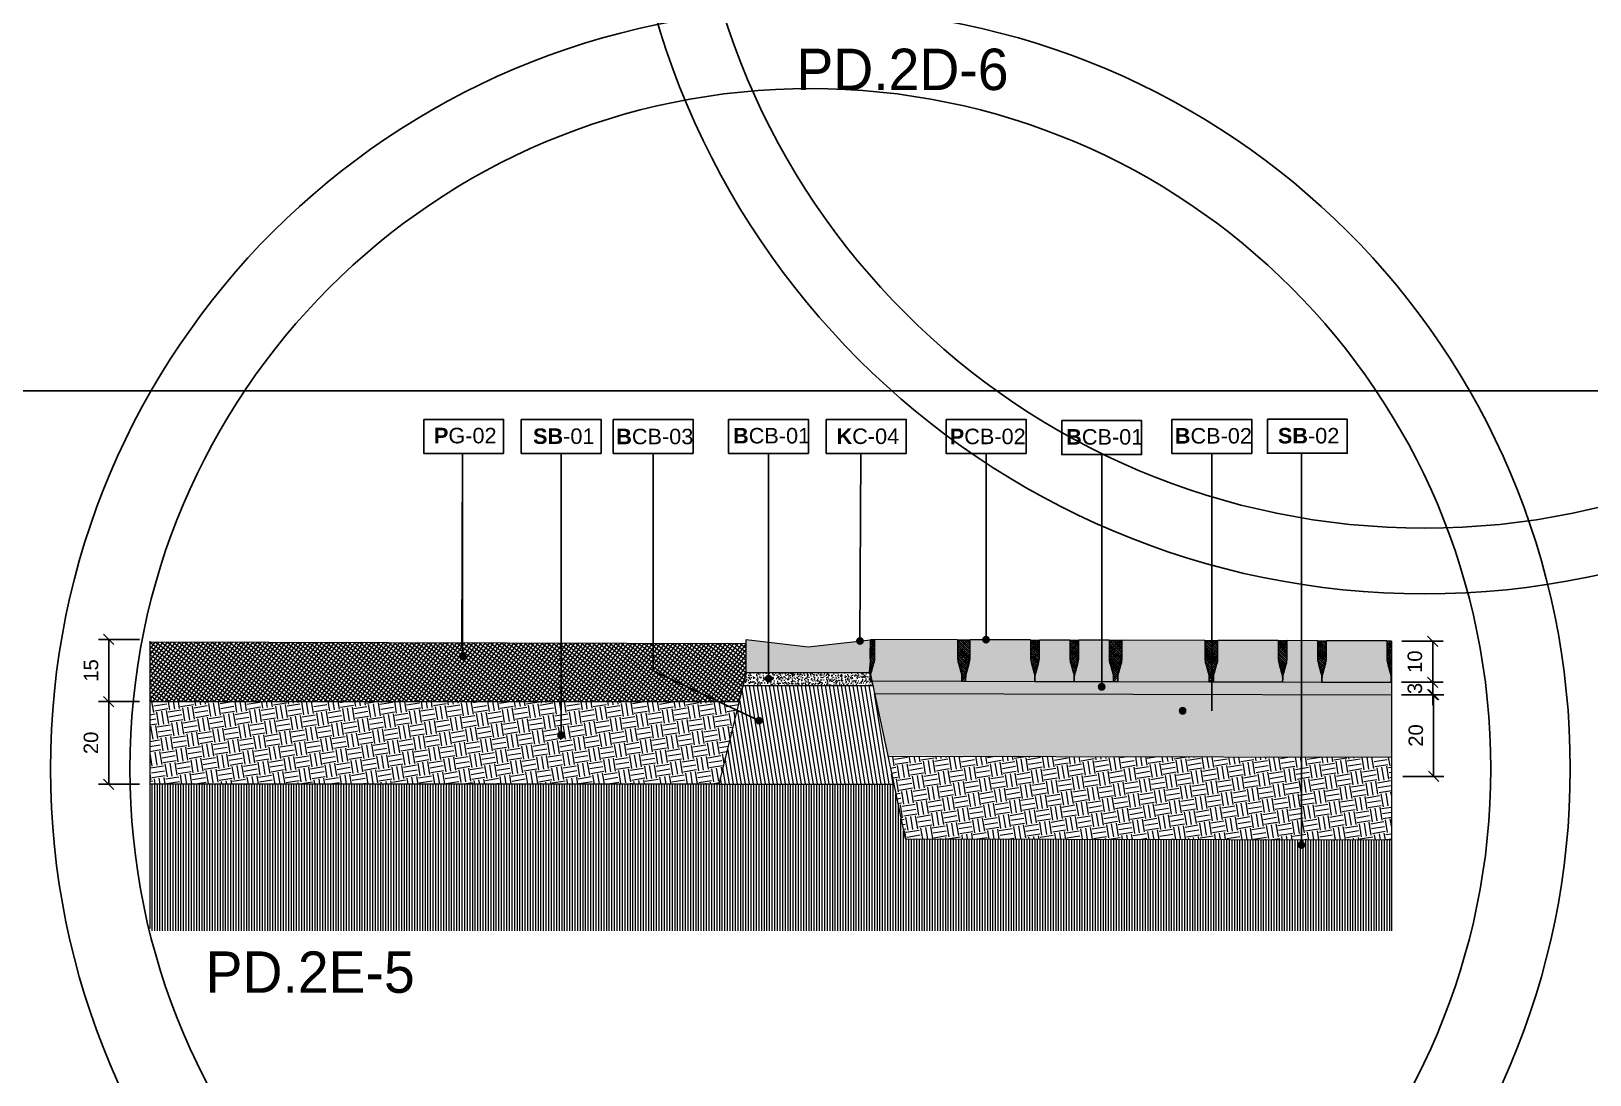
# Model space of a CAD drawing. Header units: metres. Extents: x -325 to 301, y -147 to 149.
# Drawn here: x 35.894 to 39.66, y 81.803 to 84.326 of the extents above; entities that cross this region are included whole.
import ezdxf

# ---------------------------------------------------------------- set-up
doc = ezdxf.new("R2010")
doc.units = ezdxf.units.M
doc.layers.get('Defpoints').update_dxf_attribs({"lineweight": 13})
for name, color, linetype, plot in [('-aux', 50, 'Continuous', False), ('-AUX_MON', 3, 'Continuous', False), ('-AUX_RIM', 2, 'Continuous', False)]:
    doc.layers.add(name, color=color, linetype=linetype, plot=plot)
for name, color, linetype, true_color in [('0-TX-1_25', 7, 'Continuous', 0x3f4f7f), ('3-TR-paviment fort', 7, 'Continuous', 0xd1d1d1), ('EIT_3 TR sorra', 7, 'Continuous', 0xd8ceb0)]:
    doc.layers.add(name, color=color, linetype=linetype, true_color=true_color)
for name, color, linetype, lineweight, true_color in [('03-TR-Paviment_02_Sealed Gravel', 7, 'Continuous', 5, 0xd4be8c), ('03-TR-Paviment_05_Open Joint Precast Pavements', 7, 'Continuous', 5, 0xb3b3b3), ('3-TR tot_u', 7, 'Continuous', 5, 0x787878)]:
    doc.layers.add(name, color=color, linetype=linetype, lineweight=lineweight, true_color=true_color)
for name, color, linetype, lineweight in [('1-CM', 7, 'Continuous', 0), ('2-L-secció', 1, 'Continuous', 0), ('3-TR Formigó', 252, 'Continuous', 0), ('3-TR Seleccionat', 44, 'Continuous', 0), ('3-TR Tot-u', 37, 'Continuous', 0)]:
    doc.layers.add(name, color=color, linetype=linetype, lineweight=lineweight)
doc.layers.add('A-KEYPLAN_HATCH', color=7, linetype='Continuous')
doc.layers.add('A_TEXT_2', color=7, linetype='Continuous')
doc.styles.get("Standard").update_dxf_attribs({"font": 'arial.ttf'})
doc.styles.add('x-llegenda materials$0$ENGRAVERS', font='TT0586M.TTF')
doc.dimstyles.new('ISO-25', dxfattribs={"dimtxt": 0.1, "dimasz": 0.1, "dimexe": 0.1, "dimexo": 0.1, "dimgap": 0.1, "dimtad": 1, "dimdec": 0, "dimlfac": 100, "dimzin": 9, "dimtxsty": 'Standard', "dimblk": 'OBLIQUE', "dimcen": 0.1, "dimadec": 0, "dimazin": 0, "dimtfac": 1, "dimtdec": 0, "dimtmove": 0, "dimatfit": 3, "dimldrblk": 'OBLIQUE', "dimfxl": 1, "dimarcsym": 0})
pattern_1 = [(279.175244, (3.800542, 1.9), (0.036406452, -0.026281081), [0.03175, -0.03175]), (279.175244, (3.812296, 1.9019), (0.036406452, -0.026281081), [0.03175, -0.03175]), (279.175244, (3.82405, 1.903797), (0.036406452, -0.026281081), [0.03175, -0.03175]), (9.175244, (3.8286, 1.900512), (0.026281081, 0.036406452), [0.03175, -0.03175]), (9.175244, (3.8305, 1.888758), (0.026281081, 0.036406452), [0.03175, -0.03175]), (9.175244, (3.832398, 1.877004), (0.026281081, 0.036406452), [0.03175, -0.03175])]
pattern_2 = [(44.2962793, (9.579085, 12.605552), (0.00189146118, 0.00661423862), [0.0085328125, -0.0017065625, 0, -0.0017065625])]

# ---------------------------------------------------------------- blocks, each defined once
blk = doc.blocks.new('hatch keyplan 2')
at = {"layer": 'A-KEYPLAN_HATCH'}
blk.add_lwpolyline([(0, 0.00548), (0.01287, 0.00548), (0.01287, 0), (0, 0)], close=True, dxfattribs=at)
blk = doc.blocks.new('hatch keyplan')
at = {"layer": 'A-KEYPLAN_HATCH'}
blk.add_blockref('hatch keyplan 2', (1.43058, 0.85215), dxfattribs=at)
blk = doc.blocks.new('PCB03')
at = {"layer": 'A-KEYPLAN_HATCH'}
blk.add_blockref('hatch keyplan', (-1.42958, -0.85215), dxfattribs=at)
at = {"layer": 'A_TEXT_2', "insert": (0.0002, 0.00399), "char_height": 0.0025, "attachment_point": 1}
blk.add_mtext_dynamic_manual_height_columns('\\pi0.00139;{\\fArial|b1|i0|c0|p34;P}CB-02', width=0.0145619, gutter_width=0.015, heights=[0], dxfattribs=at)
blk = doc.blocks.new('B-CB01')
at = {"layer": 'A-KEYPLAN_HATCH'}
blk.add_blockref('hatch keyplan', (-1.43058, -0.85215), dxfattribs=at)
at = {"layer": 'A_TEXT_2', "insert": (-0.0008, 0.00411), "char_height": 0.0025, "attachment_point": 1}
blk.add_mtext_dynamic_manual_height_columns('\\pi0.00152;{\\fArial|b1|i0|c0|p34;B}CB-01', width=0.0145619, gutter_width=0.015, heights=[0], dxfattribs=at)
blk = doc.blocks.new('B-CB02')
at = {"layer": 'A-KEYPLAN_HATCH'}
blk.add_blockref('hatch keyplan', (-1.43058, -0.85215), dxfattribs=at)
at = {"layer": 'A_TEXT_2', "insert": (-0.0008, 0.00409), "char_height": 0.0025, "attachment_point": 1}
blk.add_mtext_dynamic_manual_height_columns('\\pi0.00129;{\\fArial|b1|i0|c0|p34;B}CB-02', width=0.0145619, gutter_width=0.015, heights=[0], dxfattribs=at)
blk = doc.blocks.new('PG02')
at = {"layer": 'A-KEYPLAN_HATCH'}
blk.add_blockref('hatch keyplan', (-1.42958, -0.85215), dxfattribs=at)
at = {"layer": 'A_TEXT_2', "insert": (0.0002, 0.00412), "char_height": 0.0025, "attachment_point": 1}
blk.add_mtext_dynamic_manual_height_columns('\\pi0.00245,t0.01245;{\\fArial|b1|i0|c0|p34;P}G-02', width=0.0145619, gutter_width=0.015, heights=[0], dxfattribs=at)
blk = doc.blocks.new('SB-01')
at = {"layer": 'A-KEYPLAN_HATCH'}
blk.add_blockref('hatch keyplan', (-1.43058, -0.85215), dxfattribs=at)
at = {"layer": 'A_TEXT_2', "insert": (-0.0008, 0.00403), "char_height": 0.0025, "attachment_point": 1}
blk.add_mtext_dynamic_manual_height_columns('\\pi0.00271;{\\fArial|b1|i0|c0|p34;SB}-01', width=0.0145619, gutter_width=0.015, heights=[0], dxfattribs=at)
blk = doc.blocks.new('B-CB03')
at = {"layer": 'A-KEYPLAN_HATCH'}
blk.add_blockref('hatch keyplan', (-1.43058, -0.85215), dxfattribs=at)
at = {"layer": 'A_TEXT_2', "insert": (-0.0008, 0.00398), "char_height": 0.0025, "attachment_point": 1}
blk.add_mtext_dynamic_manual_height_columns('\\pi0.00128;{\\fArial|b1|i0|c0|p34;B}CB-03', width=0.0145619, gutter_width=0.015, heights=[0], dxfattribs=at)
blk = doc.blocks.new('_Oblique')
at = {"color": 0, "lineweight": -2}
blk.add_line((-0.5, -0.5), (0.5, 0.5), dxfattribs=at)
blk = doc.blocks.new('*D219')
at = {"layer": '0-TX-1_25', "color": 0, "lineweight": -2, "transparency": 16777216}
for p, q in [((39.2059, 82.8514), (39.3057, 82.8514)), ((39.2807, 82.8514), (39.2807, 82.7522)), ((39.2057, 82.7522), (39.3057, 82.7522))]:
    blk.add_line(p, q, dxfattribs=at)
at = {"layer": 'Defpoints', "color": 0, "transparency": 16777216}
for p in [(39.1809, 82.8514), (39.1807, 82.7522), (39.2807, 82.7522)]:
    blk.add_point(p, dxfattribs=at)
at = {"layer": '0-TX-1_25', "color": 0, "lineweight": -2, "transparency": 16777216, "xscale": 0.025, "yscale": 0.025, "zscale": 0.025}
for p, rotation in [((39.2807, 82.8514), 90), ((39.2807, 82.7522), 270)]:
    blk.add_blockref('_Oblique', p, dxfattribs=dict(at, rotation=rotation))
at = {"layer": '0-TX-1_25', "color": 0, "transparency": 16777216, "insert": (39.2378, 82.8018), "char_height": 0.035, "attachment_point": 5, "rotation": 90}
blk.add_mtext('10', dxfattribs=at)
blk = doc.blocks.new('*D220')
at = {"layer": '0-TX-1_25', "color": 0, "lineweight": -2, "transparency": 16777216}
for p, q in [((39.2057, 82.7522), (39.3057, 82.7522)), ((39.2807, 82.7522), (39.2807, 82.7772)), ((39.2807, 82.7522), (39.2807, 82.722)), ((39.2056, 82.722), (39.3057, 82.722)), ((39.2807, 82.722), (39.2807, 82.697))]:
    blk.add_line(p, q, dxfattribs=at)
at = {"layer": 'Defpoints', "color": 0, "transparency": 16777216}
for p in [(39.1807, 82.7522), (39.1806, 82.722), (39.2807, 82.722)]:
    blk.add_point(p, dxfattribs=at)
at = {"layer": '0-TX-1_25', "color": 0, "lineweight": -2, "transparency": 16777216, "xscale": 0.025, "yscale": 0.025, "zscale": 0.025}
for p, rotation in [((39.2807, 82.7522), 270), ((39.2807, 82.722), 90)]:
    blk.add_blockref('_Oblique', p, dxfattribs=dict(at, rotation=rotation))
at = {"layer": '0-TX-1_25', "color": 0, "transparency": 16777216, "insert": (39.2378, 82.7371), "char_height": 0.035, "attachment_point": 5, "rotation": 90}
blk.add_mtext('3', dxfattribs=at)
blk = doc.blocks.new('*D221')
at = {"layer": '0-TX-1_25', "color": 0, "lineweight": -2, "transparency": 16777216}
for p, q in [((39.2059, 82.722), (39.308, 82.722)), ((39.283, 82.722), (39.283, 82.5247)), ((39.2083, 82.5247), (39.308, 82.5247))]:
    blk.add_line(p, q, dxfattribs=at)
at = {"layer": 'Defpoints', "color": 0, "transparency": 16777216}
for p in [(39.1809, 82.722), (39.1833, 82.5247), (39.283, 82.5247)]:
    blk.add_point(p, dxfattribs=at)
at = {"layer": '0-TX-1_25', "color": 0, "lineweight": -2, "transparency": 16777216, "xscale": 0.025, "yscale": 0.025, "zscale": 0.025}
for p, rotation in [((39.283, 82.722), 90), ((39.283, 82.5247), 270)]:
    blk.add_blockref('_Oblique', p, dxfattribs=dict(at, rotation=rotation))
at = {"layer": '0-TX-1_25', "color": 0, "transparency": 16777216, "insert": (39.2401, 82.6234), "char_height": 0.035, "attachment_point": 5, "rotation": 90}
blk.add_mtext('20', dxfattribs=at)
blk = doc.blocks.new('*D222')
at = {"layer": '0-TX-1_25', "color": 0, "lineweight": -2, "transparency": 16777216}
for p, q in [((36.1559, 82.8556), (36.0565, 82.8556)), ((36.0815, 82.8556), (36.0815, 82.7056)), ((36.1559, 82.7056), (36.0565, 82.7056))]:
    blk.add_line(p, q, dxfattribs=at)
at = {"layer": 'Defpoints', "color": 0, "transparency": 16777216}
for p in [(36.1809, 82.8556), (36.0815, 82.7056), (36.1809, 82.7056)]:
    blk.add_point(p, dxfattribs=at)
at = {"layer": '0-TX-1_25', "color": 0, "lineweight": -2, "transparency": 16777216, "xscale": 0.025, "yscale": 0.025, "zscale": 0.025}
for p, rotation in [((36.0815, 82.8556), 90), ((36.0815, 82.7056), 270)]:
    blk.add_blockref('_Oblique', p, dxfattribs=dict(at, rotation=rotation))
at = {"layer": '0-TX-1_25', "color": 0, "transparency": 16777216, "insert": (36.0387, 82.7806), "char_height": 0.035, "attachment_point": 5, "rotation": 90}
blk.add_mtext('15', dxfattribs=at)
blk = doc.blocks.new('*D223')
at = {"layer": '0-TX-1_25', "color": 0, "lineweight": -2, "transparency": 16777216}
for p, q in [((36.1559, 82.7056), (36.0565, 82.7056)), ((36.0815, 82.7056), (36.0815, 82.5056)), ((36.1559, 82.5056), (36.0565, 82.5056))]:
    blk.add_line(p, q, dxfattribs=at)
at = {"layer": 'Defpoints', "color": 0, "transparency": 16777216}
for p in [(36.1809, 82.7056), (36.0815, 82.5056), (36.1809, 82.5056)]:
    blk.add_point(p, dxfattribs=at)
at = {"layer": '0-TX-1_25', "color": 0, "lineweight": -2, "transparency": 16777216, "xscale": 0.025, "yscale": 0.025, "zscale": 0.025}
for p, rotation in [((36.0815, 82.7056), 90), ((36.0815, 82.5056), 270)]:
    blk.add_blockref('_Oblique', p, dxfattribs=dict(at, rotation=rotation))
at = {"layer": '0-TX-1_25', "color": 0, "transparency": 16777216, "insert": (36.0386, 82.6056), "char_height": 0.035, "attachment_point": 5, "rotation": 90}
blk.add_mtext('20', dxfattribs=at)
blk = doc.blocks.new('POINT')
at = {"layer": '0-TX-1_25'}
h = blk.add_hatch(dxfattribs=at)
h.set_pattern_fill('ANGLE', color=256)
h.set_pattern_definition([(0, (-83.747, -12.726), (0, 6.985), [5.08, -1.905]), (90, (-83.747, -12.726), (-6.985, 4e-16), [5.08, -1.905])])
edge = h.paths.add_edge_path()
edge.add_arc((0, 0), 0.0075, 0, 360)
h = blk.add_hatch(color=256, dxfattribs=at)
h.dxf.hatch_style = 1
edge = h.paths.add_edge_path()
edge.add_arc((0, 0), 0.0075, 0, 360)
blk.add_circle((0, 0), 0.0075, dxfattribs=at)
blk = doc.blocks.new('K03')
at = {"layer": 'A-KEYPLAN_HATCH'}
blk.add_blockref('hatch keyplan', (-1.43058, -0.85215), dxfattribs=at)
at = {"layer": 'A_TEXT_2', "insert": (-0.0008, 0.00402), "char_height": 0.0025, "attachment_point": 1}
blk.add_mtext_dynamic_manual_height_columns('\\pi0.00245;{\\fArial|b1|i0|c0|p34;K}C-04', width=0.0145619, gutter_width=0.015, heights=[0], dxfattribs=at)
blk = doc.blocks.new('SB-02')
at = {"layer": 'A-KEYPLAN_HATCH'}
blk.add_blockref('hatch keyplan', (-1.43058, -0.85215), dxfattribs=at)
at = {"layer": 'A_TEXT_2', "insert": (-0.0008, 0.00408), "char_height": 0.0025, "attachment_point": 1}
blk.add_mtext_dynamic_manual_height_columns('\\pi0.00249;{\\fArial|b1|i0|c0|p34;SB}-02', width=0.0145619, gutter_width=0.015, heights=[0], dxfattribs=at)

msp = doc.modelspace()

# ---------------------------------------------------------------- hatches: boundary and pattern name
at = {"layer": '03-TR-Paviment_02_Sealed Gravel'}
h = msp.add_hatch(dxfattribs=at)
h.set_pattern_fill('_USER', color=256, scale=0.008, angle=234.1752, style=0, double=1, pattern_type=0)
h.set_pattern_definition([(234.17524389634, (419510.455495, 4594394.669917), (0.006486487979183, -0.004682464489553), []), (324.17524389634, (419510.455495, 4594394.669917), (0.004682464489553, 0.006486487979183), [])])
h.paths.add_polyline_path([(37.6052, 82.7056), (37.6221, 82.7756), (37.6219, 82.8454), (36.1809, 82.849), (36.1809, 82.7056)])
at = {"layer": '03-TR-Paviment_05_Open Joint Precast Pavements'}
h = msp.add_hatch(color=256, dxfattribs=at)
h.dxf.hatch_style = 1
edge = h.paths.add_edge_path()
edge.add_line((38.1431, 82.7548), (38.1431, 82.7629))
edge.add_arc((38.0947, 82.7631), 0.0484, 359.8637, 375.8628)
edge.add_line((38.1413, 82.7763), (38.1354, 82.7971))
edge.add_arc((38.1904, 82.8127), 0.0571, 179.8637, 195.8628, ccw=False)
edge.add_line((38.1332, 82.8128), (38.1333, 82.8539))
edge.add_line((38.1333, 82.8539), (38.1325, 82.8539))
edge.add_line((38.1325, 82.8539), (38.1325, 82.8548))
edge.add_line((38.1325, 82.8548), (37.933, 82.8553))
edge.add_line((37.933, 82.8553), (37.933, 82.8544))
edge.add_line((37.933, 82.8544), (37.9322, 82.8544))
edge.add_line((37.9322, 82.8544), (37.9321, 82.8133))
edge.add_arc((37.8749, 82.8134), 0.0571, 343.8647, 359.8637, ccw=False)
edge.add_line((37.9298, 82.7975), (37.9238, 82.7768))
edge.add_arc((37.9703, 82.7634), 0.0484, 163.8647, 179.8637)
edge.add_line((37.9219, 82.7635), (37.9219, 82.7553))
edge.add_line((37.9219, 82.7553), (38.1431, 82.7548))
h = msp.add_hatch(color=256, dxfattribs=at)
h.dxf.hatch_style = 1
edge = h.paths.add_edge_path()
edge.add_line((38.3196, 82.7543), (38.3196, 82.7625))
edge.add_arc((38.2712, 82.7626), 0.0484, 359.8637, 375.8627)
edge.add_line((38.3178, 82.7758), (38.3119, 82.7966))
edge.add_arc((38.3668, 82.8122), 0.0571, 179.8637, 195.8627, ccw=False)
edge.add_line((38.3097, 82.8123), (38.3098, 82.8534))
edge.add_line((38.3098, 82.8534), (38.309, 82.8534))
edge.add_line((38.309, 82.8534), (38.309, 82.8543))
edge.add_line((38.309, 82.8543), (38.1632, 82.8546))
edge.add_line((38.1632, 82.8546), (38.1632, 82.8538))
edge.add_line((38.1632, 82.8538), (38.1624, 82.8538))
edge.add_line((38.1624, 82.8538), (38.1623, 82.8127))
edge.add_arc((38.1051, 82.8128), 0.0571, 343.8647, 359.8637, ccw=False)
edge.add_line((38.16, 82.7969), (38.154, 82.7762))
edge.add_arc((38.2005, 82.7627), 0.0484, 163.8647, 179.8637)
edge.add_line((38.1521, 82.7629), (38.1521, 82.7547))
edge.add_line((38.1521, 82.7547), (38.3196, 82.7543))
h = msp.add_hatch(color=256, dxfattribs=at)
h.dxf.hatch_style = 1
edge = h.paths.add_edge_path()
edge.add_line((38.4146, 82.754), (38.4146, 82.7622))
edge.add_arc((38.3662, 82.7623), 0.0484, 359.8637, 375.8628)
edge.add_line((38.4127, 82.7756), (38.4068, 82.7963))
edge.add_arc((38.4618, 82.8119), 0.0571, 179.8637, 195.8627, ccw=False)
edge.add_line((38.4047, 82.8121), (38.4048, 82.8532))
edge.add_line((38.4048, 82.8532), (38.404, 82.8532))
edge.add_line((38.404, 82.8532), (38.404, 82.8541))
edge.add_line((38.404, 82.8541), (38.3307, 82.8542))
edge.add_line((38.3307, 82.8542), (38.3307, 82.8534))
edge.add_line((38.3307, 82.8534), (38.3299, 82.8534))
edge.add_line((38.3299, 82.8534), (38.3298, 82.8123))
edge.add_arc((38.2726, 82.8124), 0.0571, 343.8647, 359.8637, ccw=False)
edge.add_line((38.3275, 82.7965), (38.3215, 82.7758))
edge.add_arc((38.368, 82.7623), 0.0484, 163.8647, 179.8637)
edge.add_line((38.3196, 82.7625), (38.3196, 82.7543))
edge.add_line((38.3196, 82.7543), (38.4146, 82.754))
h = msp.add_hatch(color=256, dxfattribs=at)
h.dxf.hatch_style = 1
edge = h.paths.add_edge_path()
edge.add_line((38.5095, 82.7538), (38.5095, 82.762))
edge.add_arc((38.4611, 82.7621), 0.0484, 359.8637, 375.8628)
edge.add_line((38.5077, 82.7754), (38.5018, 82.7961))
edge.add_arc((38.5568, 82.8117), 0.0571, 179.8637, 195.8627, ccw=False)
edge.add_line((38.4996, 82.8119), (38.4997, 82.853))
edge.add_line((38.4997, 82.853), (38.4989, 82.853))
edge.add_line((38.4989, 82.853), (38.4989, 82.8538))
edge.add_line((38.4989, 82.8538), (38.4256, 82.854))
edge.add_line((38.4256, 82.854), (38.4256, 82.8532))
edge.add_line((38.4256, 82.8532), (38.4248, 82.8532))
edge.add_line((38.4248, 82.8532), (38.4247, 82.812))
edge.add_arc((38.3676, 82.8122), 0.0571, 343.8647, 359.8637, ccw=False)
edge.add_line((38.4225, 82.7963), (38.4165, 82.7756))
edge.add_arc((38.463, 82.7621), 0.0484, 163.8647, 179.8637)
edge.add_line((38.4146, 82.7622), (38.4146, 82.754))
edge.add_line((38.4146, 82.754), (38.5095, 82.7538))
h = msp.add_hatch(color=256, dxfattribs=at)
h.dxf.hatch_style = 1
edge = h.paths.add_edge_path()
edge.add_line((38.7408, 82.7533), (38.7408, 82.7615))
edge.add_arc((38.6924, 82.7616), 0.0484, 359.8637, 375.8628)
edge.add_line((38.7389, 82.7748), (38.733, 82.7956))
edge.add_arc((38.788, 82.8112), 0.0571, 179.8637, 195.8627, ccw=False)
edge.add_line((38.7309, 82.8113), (38.731, 82.8524))
edge.add_line((38.731, 82.8524), (38.7302, 82.8524))
edge.add_line((38.7302, 82.8524), (38.7302, 82.8533))
edge.add_line((38.7302, 82.8533), (38.5306, 82.8538))
edge.add_line((38.5306, 82.8538), (38.5306, 82.8529))
edge.add_line((38.5306, 82.8529), (38.5298, 82.8529))
edge.add_line((38.5298, 82.8529), (38.5297, 82.8118))
edge.add_arc((38.4726, 82.8119), 0.0571, 343.8647, 359.8637, ccw=False)
edge.add_line((38.5274, 82.7961), (38.5214, 82.7753))
edge.add_arc((38.568, 82.7619), 0.0484, 163.8647, 179.8637)
edge.add_line((38.5195, 82.762), (38.5195, 82.7538))
edge.add_line((38.5195, 82.7538), (38.7408, 82.7533))
h = msp.add_hatch(color=256, dxfattribs=at)
h.dxf.hatch_style = 1
edge = h.paths.add_edge_path()
edge.add_line((38.9182, 82.7528), (38.9183, 82.761))
edge.add_arc((38.8699, 82.7611), 0.0484, 359.8637, 375.8627)
edge.add_line((38.9164, 82.7744), (38.9105, 82.7951))
edge.add_arc((38.9655, 82.8108), 0.0571, 179.8637, 195.8627, ccw=False)
edge.add_line((38.9084, 82.8109), (38.9085, 82.852))
edge.add_line((38.9085, 82.852), (38.9077, 82.852))
edge.add_line((38.9077, 82.852), (38.9077, 82.8529))
edge.add_line((38.9077, 82.8529), (38.7618, 82.8532))
edge.add_line((38.7618, 82.8532), (38.7618, 82.8524))
edge.add_line((38.7618, 82.8524), (38.761, 82.8524))
edge.add_line((38.761, 82.8524), (38.7609, 82.8112))
edge.add_arc((38.7038, 82.8114), 0.0571, 343.8647, 359.8637, ccw=False)
edge.add_line((38.7587, 82.7955), (38.7527, 82.7748))
edge.add_arc((38.7992, 82.7613), 0.0484, 163.8647, 179.8637)
edge.add_line((38.7508, 82.7614), (38.7508, 82.7532))
edge.add_line((38.7508, 82.7532), (38.9182, 82.7528))
h = msp.add_hatch(color=256, dxfattribs=at)
h.dxf.hatch_style = 1
edge = h.paths.add_edge_path()
edge.add_line((39.0132, 82.7526), (39.0132, 82.7608))
edge.add_arc((38.9648, 82.7609), 0.0484, 359.8637, 375.8628)
edge.add_line((39.0114, 82.7742), (39.0055, 82.7949))
edge.add_arc((39.0605, 82.8105), 0.0571, 179.8637, 195.8627, ccw=False)
edge.add_line((39.0033, 82.8107), (39.0034, 82.8518))
edge.add_line((39.0034, 82.8518), (39.0026, 82.8518))
edge.add_line((39.0026, 82.8518), (39.0026, 82.8526))
edge.add_line((39.0026, 82.8526), (38.9293, 82.8528))
edge.add_line((38.9293, 82.8528), (38.9293, 82.852))
edge.add_line((38.9293, 82.852), (38.9285, 82.852))
edge.add_line((38.9285, 82.852), (38.9284, 82.8108))
edge.add_arc((38.8713, 82.811), 0.0571, 343.8647, 359.8637, ccw=False)
edge.add_line((38.9262, 82.7951), (38.9202, 82.7744))
edge.add_arc((38.9667, 82.7609), 0.0484, 163.8647, 179.8637)
edge.add_line((38.9183, 82.761), (38.9182, 82.7528))
edge.add_line((38.9182, 82.7528), (39.0132, 82.7526))
h = msp.add_hatch(color=256, dxfattribs=at)
h.dxf.hatch_style = 1
edge = h.paths.add_edge_path()
edge.add_line((39.1807, 82.7522), (39.1807, 82.7604))
edge.add_arc((39.1323, 82.7605), 0.0484, 359.8637, 375.8627)
edge.add_line((39.1789, 82.7738), (39.173, 82.7945))
edge.add_arc((39.228, 82.8101), 0.0571, 179.8637, 195.8628, ccw=False)
edge.add_line((39.1708, 82.8103), (39.1709, 82.8514))
edge.add_line((39.1709, 82.8514), (39.1701, 82.8514))
edge.add_line((39.1701, 82.8514), (39.1701, 82.8522))
edge.add_line((39.1701, 82.8522), (39.0243, 82.8526))
edge.add_line((39.0243, 82.8526), (39.0243, 82.8517))
edge.add_line((39.0243, 82.8517), (39.0235, 82.8517))
edge.add_line((39.0235, 82.8517), (39.0234, 82.8106))
edge.add_arc((38.9662, 82.8108), 0.0571, 343.8647, 359.8637, ccw=False)
edge.add_line((39.0211, 82.7949), (39.0151, 82.7741))
edge.add_arc((39.0616, 82.7607), 0.0484, 163.8647, 179.8637)
edge.add_line((39.0132, 82.7608), (39.0132, 82.7526))
edge.add_line((39.0132, 82.7526), (39.1807, 82.7522))
at = {"layer": '3-TR Formigó'}
h = msp.add_hatch(dxfattribs=at)
h.set_pattern_fill('ANSI31', color=256, scale=0.003, angle=234.1752, style=0)
h.set_pattern_definition([(279.17524, (40.706074, 82.455399), (0.00940313, 0.001518806), [])])
h.paths.add_polyline_path([(37.928, 82.7441), (37.6145, 82.7441), (37.5556, 82.5056), (37.9783, 82.5056)])
at = {"layer": '3-TR Seleccionat'}
h = msp.add_hatch(dxfattribs=at)
h.set_pattern_fill('ANSI31', color=256, scale=0.002, angle=225, style=0)
h.set_pattern_definition([(270, (2.2073204, 0.45), (0.00635, -9e-19), [])])
h.paths.add_polyline_path([(44.564, 81.8316), (44.5647, 81.8306), (44.5647, 81.8311)])
h.paths.add_polyline_path([(38.0062, 82.3737), (37.9783, 82.5056), (36.1809, 82.5056), (36.1809, 82.1514), (39.1809, 82.1514), (39.1807, 82.371)])
at = {"layer": '3-TR Tot-u'}
h = msp.add_hatch(dxfattribs=at)
h.set_pattern_fill('EARTH', color=256, scale=0.005, angle=-80.8248, style=0)
h.set_pattern_definition(pattern_1)
h.paths.add_polyline_path([(37.5556, 82.5056), (37.6052, 82.7056), (36.1809, 82.7056), (36.1809, 82.5056)])
h = msp.add_hatch(dxfattribs=at)
h.set_pattern_fill('EARTH', color=256, scale=0.005, angle=-80.8248, style=0)
h.set_pattern_definition(pattern_1)
h.paths.add_polyline_path([(37.9639, 82.5738), (37.9742, 82.5252), (38.0062, 82.3737), (39.1809, 82.371), (39.1809, 82.571)])
at = {"layer": '3-TR tot_u'}
h = msp.add_hatch(dxfattribs=at)
h.set_pattern_fill('AR-CONC', color=256, scale=9e-05, angle=90.2664)
h.set_pattern_definition([(140.266414, (-45.816739, 59.948819), (0.0013582613, 0.0164031132), [0.0017145, -0.0188595]), (85.266414, (-45.81674, 59.948819), (-0.0171801815, -0.0032518273), [0.0013716, -0.0150876526]), (190.71786, (-45.816626, 59.950186), (-0.0158219194, 0.0131512858), [0.0014571008, -0.016028122]), (136.450614, (-45.821311, 59.948797), (0.003670327, 0.024414444), [0.00257175, -0.02828925]), (186.901972, (-45.821005, 59.950832), (-0.0223674596, 0.021262598), [0.002185652, -0.024042205]), (81.450565, (-45.82131, 59.948797), (-0.0223674596, 0.021262598), [0.002057397, -0.022631376]), (111.266414, (-45.820179, 59.951089), (0.0091403206, 0.0136879438), [0.0017145, -0.0188595]), (56.266414, (-45.820179, 59.951089), (-0.0166026007, 0.0054850432), [0.0013716, -0.0150876]), (161.71786, (-45.819417, 59.95223), (-0.0074622802, 0.019172987), [0.0014571008, -0.0160280944]), (127.766414, (-45.816739, 59.948819), (-0.00761116375, 0.0002425866), [0, -0.01490472, 0, -0.0153162, 0, -0.01514475]), (97.766414, (-45.816739, 59.948819), (-0.009044117, 0.0059717809), [0, -0.00873252, 0, -0.01456182, 0, -0.00577215]), (57.766414, (-45.8167155, 59.943721), (0.0004588393, 0.012205419), [0, -0.005715, 0, -0.0178308, 0, -0.0236601]), (47.766414, (-45.816705, 59.941435), (-0.0023503487, 0.0133208417), [0, -0.0074295, 0, -0.01184148, 0, -0.0168021])])
h.paths.add_polyline_path([(37.928, 82.7441), (37.9219, 82.7753), (37.6219, 82.7753), (37.6145, 82.7441)])
h = msp.add_hatch(dxfattribs=at)
h.set_pattern_fill('AR-CONC', color=256, scale=0.0002, angle=90.2664)
h.set_pattern_definition([(140.266414, (4.626122, 11.288595), (0.003018359, 0.036451363), [0.00381, -0.04191]), (85.266414, (4.626122, 11.288595), (-0.038178181, -0.007226283), [0.003048, -0.033528117]), (190.71786, (4.626374, 11.291632), (-0.035159821, 0.02922508), [0.003238002, -0.035618049]), (136.450614, (4.61596, 11.288547), (0.008156283, 0.05425432), [0.005715, -0.062865]), (186.90197, (4.61664, 11.29307), (-0.049705466, 0.047250218), [0.004857005, -0.05342712]), (81.450565, (4.61596, 11.28855), (-0.049705466, 0.047250218), [0.004571993, -0.050291946]), (111.266414, (4.61848, 11.29364), (0.020311824, 0.030417653), [0.00381, -0.04191]), (56.266414, (4.61848, 11.29364), (-0.036894668, 0.012188985), [0.003048, -0.033528]), (161.71786, (4.62017, 11.296174), (-0.016582845, 0.042606638), [0.003238002, -0.035617988]), (127.766414, (4.626122, 11.288595), (-0.0169136972, 0.0005390813), [0, -0.0331216, 0, -0.034036, 0, -0.033655]), (97.766414, (4.626122, 11.288595), (-0.020098038, 0.0132706243), [0, -0.0194056, 0, -0.0323596, 0, -0.012827]), (57.766414, (4.626175, 11.277266), (0.0010196429, 0.0271231534), [0, -0.0127, 0, -0.039624, 0, -0.052578]), (47.766414, (4.626198, 11.272186), (-0.005222997, 0.0296018704), [0, -0.01651, 0, -0.0263144, 0, -0.037338])])
h.paths.add_polyline_path([(37.9327, 82.7248), (39.1811, 82.722), (39.1812, 82.572), (37.9639, 82.5747)])
at = {"layer": '3-TR-paviment fort'}
msp.add_hatch(color=256, dxfattribs=at).paths.add_polyline_path([(37.6219, 82.8556), (37.7719, 82.8384), (37.9219, 82.855), (37.9219, 82.775), (37.6221, 82.7756)])
at = {"layer": 'EIT_3 TR sorra'}
h = msp.add_hatch(dxfattribs=at)
h.set_pattern_fill('ANSI36', color=256, scale=0.001075, angle=-0.7037, style=0, double=1)
h.set_pattern_definition([(44.2962793, (8.320268, 12.6086227), (0.00189146118, 0.00661423862), [0.0085328125, -0.0017065625, 0, -0.0017065625])])
edge = h.paths.add_edge_path()
edge.add_line((37.9219, 82.7553), (37.9219, 82.7635))
edge.add_arc((37.8735, 82.7636), 0.0484, 359.8637, 375.8628)
edge.add_line((37.9201, 82.7768), (37.9223, 82.8034))
edge.add_line((37.9223, 82.8034), (37.9218, 82.8133))
edge.add_line((37.9218, 82.8133), (37.9219, 82.8545))
edge.add_line((37.9219, 82.8545), (37.9322, 82.8544))
edge.add_line((37.9322, 82.8544), (37.9321, 82.8133))
edge.add_arc((37.8749, 82.8134), 0.0571, 343.8647, 359.8637, ccw=False)
edge.add_line((37.9298, 82.7975), (37.9238, 82.7768))
edge.add_arc((37.9703, 82.7634), 0.0484, 163.8647, 179.8637)
edge.add_line((37.9219, 82.7635), (37.9219, 82.7553))
h = msp.add_hatch(dxfattribs=at)
h.set_pattern_fill('ANSI36', color=256, scale=0.001075, angle=-0.7037, style=0, double=1)
h.set_pattern_definition([(44.2962793, (8.812942, 12.607374), (0.00189146118, 0.00661423862), [0.0085328125, -0.0017065625, 0, -0.0017065625])])
edge = h.paths.add_edge_path()
edge.add_line((38.1521, 82.7547), (38.1431, 82.7547))
edge.add_line((38.1431, 82.7547), (38.1431, 82.7629))
edge.add_arc((38.0937, 82.7629), 0.0494, 359.9346, 375.9336)
edge.add_line((38.1412, 82.7765), (38.1353, 82.7972))
edge.add_arc((38.1904, 82.8127), 0.0572, 179.9463, 195.6554, ccw=False)
edge.add_line((38.1332, 82.8127), (38.1333, 82.8539))
edge.add_line((38.1333, 82.8539), (38.1624, 82.8538))
edge.add_line((38.1624, 82.8538), (38.1623, 82.8127))
edge.add_arc((38.1051, 82.8128), 0.0571, 343.8647, 359.8637, ccw=False)
edge.add_line((38.16, 82.7969), (38.154, 82.7762))
edge.add_arc((38.2005, 82.7627), 0.0484, 163.8647, 179.8637)
edge.add_line((38.1521, 82.7628), (38.1521, 82.7547))
edge.add_line((38.1521, 82.7547), (38.1421, 82.7547))
h = msp.add_hatch(dxfattribs=at)
h.set_pattern_fill('ANSI36', color=256, scale=0.001075, angle=-0.7037, style=0, double=1)
h.set_pattern_definition([(44.2962793, (8.7179792, 12.6076033), (0.00189146118, 0.00661423862), [0.0085328125, -0.0017065625, 0, -0.0017065625])])
edge = h.paths.add_edge_path()
edge.add_line((38.3196, 82.7543), (38.3196, 82.7625))
edge.add_arc((38.2712, 82.7626), 0.0484, 359.8637, 375.8628)
edge.add_line((38.3178, 82.7758), (38.3119, 82.7966))
edge.add_arc((38.3668, 82.8122), 0.0571, 179.8637, 195.8628, ccw=False)
edge.add_line((38.3097, 82.8123), (38.3098, 82.8534))
edge.add_line((38.3098, 82.8534), (38.3299, 82.8534))
edge.add_line((38.3299, 82.8534), (38.3298, 82.8123))
edge.add_arc((38.2726, 82.8124), 0.0571, 343.8647, 359.8637, ccw=False)
edge.add_line((38.3275, 82.7965), (38.3215, 82.7758))
edge.add_arc((38.368, 82.7623), 0.0484, 163.8647, 179.8637)
edge.add_line((38.3196, 82.7625), (38.3196, 82.7543))
h = msp.add_hatch(dxfattribs=at)
h.set_pattern_fill('ANSI36', color=256, scale=0.001075, angle=-0.7037, style=0, double=1)
h.set_pattern_definition([(44.2962793, (8.9804327, 12.6069756), (0.00189146118, 0.00661423862), [0.0085328125, -0.0017065625, 0, -0.0017065625])])
edge = h.paths.add_edge_path()
edge.add_line((38.4146, 82.754), (38.4146, 82.7622))
edge.add_arc((38.3662, 82.7623), 0.0484, 359.8637, 375.8628)
edge.add_line((38.4127, 82.7756), (38.4068, 82.7963))
edge.add_arc((38.4618, 82.8119), 0.0571, 179.8637, 195.8628, ccw=False)
edge.add_line((38.4047, 82.8121), (38.4048, 82.8532))
edge.add_line((38.4048, 82.8532), (38.4248, 82.8532))
edge.add_line((38.4248, 82.8532), (38.4247, 82.812))
edge.add_arc((38.3676, 82.8122), 0.0571, 343.8647, 359.8637, ccw=False)
edge.add_line((38.4225, 82.7963), (38.4165, 82.7756))
edge.add_arc((38.463, 82.7621), 0.0484, 163.8647, 179.8637)
edge.add_line((38.4146, 82.7622), (38.4146, 82.754))
h = msp.add_hatch(dxfattribs=at)
h.set_pattern_fill('ANSI36', color=256, scale=0.001075, angle=-0.7037, style=0, double=1)
h.set_pattern_definition([(44.2962793, (9.1803583, 12.606507), (0.00189146118, 0.00661423862), [0.0085328125, -0.0017065625, 0, -0.0017065625])])
edge = h.paths.add_edge_path()
edge.add_line((38.5195, 82.7538), (38.5095, 82.7538))
edge.add_line((38.5095, 82.7538), (38.5095, 82.762))
edge.add_arc((38.4611, 82.7621), 0.0484, 359.8637, 375.8627)
edge.add_line((38.5077, 82.7754), (38.5018, 82.7961))
edge.add_arc((38.5568, 82.8117), 0.0571, 179.8637, 195.8628, ccw=False)
edge.add_line((38.4996, 82.8119), (38.4997, 82.853))
edge.add_line((38.4997, 82.853), (38.5298, 82.8529))
edge.add_line((38.5298, 82.8529), (38.5297, 82.8118))
edge.add_arc((38.4726, 82.8119), 0.0571, 343.8647, 359.8637, ccw=False)
edge.add_line((38.5274, 82.796), (38.5214, 82.7753))
edge.add_arc((38.568, 82.7619), 0.0484, 163.8647, 179.8637)
edge.add_line((38.5195, 82.762), (38.5195, 82.7538))
edge.add_line((38.5195, 82.7538), (38.5095, 82.7538))
h = msp.add_hatch(dxfattribs=at)
h.set_pattern_fill('ANSI36', color=256, scale=0.001075, angle=-0.7037, style=0, double=1)
h.set_pattern_definition([(44.2962793, (9.4115944, 12.6059572), (0.00189146118, 0.00661423862), [0.0085328125, -0.0017065625, 0, -0.0017065625])])
edge = h.paths.add_edge_path()
edge.add_line((38.7508, 82.7532), (38.7408, 82.7533))
edge.add_line((38.7408, 82.7533), (38.7408, 82.7615))
edge.add_arc((38.6924, 82.7616), 0.0484, 359.8637, 375.8627)
edge.add_line((38.7389, 82.7748), (38.733, 82.7956))
edge.add_arc((38.788, 82.8112), 0.0571, 179.8637, 195.8627, ccw=False)
edge.add_line((38.7309, 82.8113), (38.731, 82.8524))
edge.add_line((38.731, 82.8524), (38.761, 82.8524))
edge.add_line((38.761, 82.8524), (38.7609, 82.8112))
edge.add_arc((38.7038, 82.8114), 0.0571, 343.8647, 359.8637, ccw=False)
edge.add_line((38.7587, 82.7955), (38.7527, 82.7748))
edge.add_arc((38.7992, 82.7613), 0.0484, 163.8647, 179.8637)
edge.add_line((38.7508, 82.7614), (38.7508, 82.7532))
edge.add_line((38.7508, 82.7532), (38.7408, 82.7533))
h = msp.add_hatch(dxfattribs=at)
h.set_pattern_fill('ANSI36', color=256, scale=0.001075, angle=-0.7037, style=0, double=1)
h.set_pattern_definition([(44.2962793, (9.3166316, 12.6061796), (0.00189146118, 0.00661423862), [0.0085328125, -0.0017065625, 0, -0.0017065625])])
edge = h.paths.add_edge_path()
edge.add_line((38.9182, 82.7528), (38.9183, 82.761))
edge.add_arc((38.8699, 82.7611), 0.0484, 359.8637, 375.8628)
edge.add_line((38.9164, 82.7744), (38.9105, 82.7951))
edge.add_arc((38.9655, 82.8108), 0.0571, 179.8637, 195.8628, ccw=False)
edge.add_line((38.9084, 82.8109), (38.9085, 82.852))
edge.add_line((38.9085, 82.852), (38.9285, 82.852))
edge.add_line((38.9285, 82.852), (38.9284, 82.8108))
edge.add_arc((38.8713, 82.811), 0.0571, 343.8647, 359.8637, ccw=False)
edge.add_line((38.9262, 82.7951), (38.9202, 82.7744))
edge.add_arc((38.9667, 82.7609), 0.0484, 163.8647, 179.8637)
edge.add_line((38.9183, 82.761), (38.9182, 82.7528))
h = msp.add_hatch(dxfattribs=at)
h.set_pattern_fill('ANSI36', color=256, scale=0.001075, angle=-0.7037, style=0, double=1)
h.set_pattern_definition(pattern_2)
edge = h.paths.add_edge_path()
edge.add_line((39.0132, 82.7526), (39.0132, 82.7608))
edge.add_arc((38.9648, 82.7609), 0.0484, 359.8637, 375.8628)
edge.add_line((39.0114, 82.7741), (39.0055, 82.7949))
edge.add_arc((39.0605, 82.8105), 0.0571, 179.8637, 195.8627, ccw=False)
edge.add_line((39.0033, 82.8107), (39.0034, 82.8518))
edge.add_line((39.0034, 82.8518), (39.0235, 82.8517))
edge.add_line((39.0235, 82.8517), (39.0234, 82.8106))
edge.add_arc((38.9662, 82.8107), 0.0571, 343.8647, 359.8637, ccw=False)
edge.add_line((39.0211, 82.7949), (39.0151, 82.7741))
edge.add_arc((39.0616, 82.7607), 0.0484, 163.8647, 179.8637)
edge.add_line((39.0132, 82.7608), (39.0132, 82.7526))
h = msp.add_hatch(dxfattribs=at)
h.set_pattern_fill('ANSI36', color=256, scale=0.001075, angle=-0.7037, style=0, double=1)
h.set_pattern_definition(pattern_2)
edge = h.paths.add_edge_path()
edge.add_line((39.1807, 82.7522), (39.1807, 82.7604))
edge.add_arc((39.1323, 82.7605), 0.0484, 359.8637, 375.8628)
edge.add_line((39.1789, 82.7738), (39.173, 82.7945))
edge.add_arc((39.228, 82.8101), 0.0571, 179.8637, 195.8628, ccw=False)
edge.add_line((39.1708, 82.8103), (39.1709, 82.8514))
edge.add_line((39.1709, 82.8514), (39.1809, 82.8514))
edge.add_line((39.1809, 82.8514), (39.1809, 82.8102))
edge.add_line((39.1809, 82.8102), (39.1809, 82.7945))
edge.add_line((39.1809, 82.7945), (39.1809, 82.7737))
edge.add_arc((39.1221, 82.768), 0.0591, -7.4136, 5.5554, ccw=False)
edge.add_line((39.1807, 82.7604), (39.1807, 82.7522))
h = msp.add_hatch(dxfattribs=at)
h.set_pattern_fill('ANSI36', color=256, scale=0.001075, angle=-0.7037, style=0, double=1)
h.set_pattern_definition([(62.572322, (61.9005504, 330.9404234), (-0.000278145463, 0.00687374811), [0.0085328125, -0.0017065625, 0, -0.0017065625])])
h.paths.add_polyline_path([(37.9261, 82.7551), (37.9325, 82.7248), (39.1809, 82.722), (39.1809, 82.7522)])

# ---------------------------------------------------------------- linework, layer by layer
at = {"layer": '-aux'}
msp.add_lwpolyline([(12.2345, 83.4567), (142.2345, 83.4567)], dxfattribs=at)
for points in [[(37.9219, 82.7553), (37.9219, 82.7553), (37.9219, 82.7635, 0.069923), (37.9201, 82.7768), (37.9223, 82.8034), (37.9218, 82.8133), (37.9219, 82.8545), (37.9322, 82.8544), (37.9321, 82.8133, -0.069923), (37.9298, 82.7975), (37.9238, 82.7768, 0.069923), (37.9219, 82.7635), (37.9219, 82.7553), (37.9219, 82.7553)], [(38.1521, 82.7547), (38.1431, 82.7547), (38.1431, 82.7629, 0.069923), (38.1412, 82.7765), (38.1353, 82.7972, -0.068652), (38.1332, 82.8127), (38.1333, 82.8539), (38.1624, 82.8538), (38.1623, 82.8127, -0.069923), (38.16, 82.7969), (38.154, 82.7762, 0.069923), (38.1521, 82.7628), (38.1521, 82.7547), (38.1421, 82.7547)], [(38.3196, 82.7543), (38.3196, 82.7543), (38.3196, 82.7625, 0.069923), (38.3178, 82.7758), (38.3119, 82.7966, -0.069923), (38.3097, 82.8123), (38.3098, 82.8534), (38.3299, 82.8534), (38.3298, 82.8123, -0.069923), (38.3275, 82.7965), (38.3215, 82.7758, 0.069923), (38.3196, 82.7625), (38.3196, 82.7543), (38.3196, 82.7543)], [(38.4146, 82.754), (38.4146, 82.754), (38.4146, 82.7622, 0.069923), (38.4127, 82.7756), (38.4068, 82.7963, -0.069923), (38.4047, 82.8121), (38.4048, 82.8532), (38.4248, 82.8532), (38.4247, 82.812, -0.069923), (38.4225, 82.7963), (38.4165, 82.7756, 0.069923), (38.4146, 82.7622), (38.4146, 82.754), (38.4146, 82.754)], [(38.5195, 82.7538), (38.5095, 82.7538), (38.5095, 82.762, 0.069923), (38.5077, 82.7754), (38.5018, 82.7961, -0.069923), (38.4996, 82.8119), (38.4997, 82.853), (38.5298, 82.8529), (38.5297, 82.8118, -0.069923), (38.5274, 82.796), (38.5214, 82.7753, 0.069923), (38.5195, 82.762), (38.5195, 82.7538), (38.5095, 82.7538)], [(38.7508, 82.7532), (38.7408, 82.7533), (38.7408, 82.7615, 0.069923), (38.7389, 82.7748), (38.733, 82.7956, -0.069923), (38.7309, 82.8113), (38.731, 82.8524), (38.761, 82.8524), (38.7609, 82.8112, -0.069923), (38.7587, 82.7955), (38.7527, 82.7748, 0.069923), (38.7508, 82.7614), (38.7508, 82.7532), (38.7408, 82.7533)], [(38.9182, 82.7528), (38.9182, 82.7528), (38.9183, 82.761, 0.069923), (38.9164, 82.7744), (38.9105, 82.7951, -0.069923), (38.9084, 82.8109), (38.9085, 82.852), (38.9285, 82.852), (38.9284, 82.8108, -0.069923), (38.9262, 82.7951), (38.9202, 82.7744, 0.069923), (38.9183, 82.761), (38.9182, 82.7528), (38.9182, 82.7528)], [(39.0132, 82.7526), (39.0132, 82.7526), (39.0132, 82.7608, 0.069923), (39.0114, 82.7741), (39.0055, 82.7949, -0.069923), (39.0033, 82.8107), (39.0034, 82.8518), (39.0235, 82.8517), (39.0234, 82.8106, -0.069923), (39.0211, 82.7949), (39.0151, 82.7741, 0.069923), (39.0132, 82.7608), (39.0132, 82.7526), (39.0132, 82.7526)], [(39.1807, 82.7522), (39.1807, 82.7522), (39.1807, 82.7604, 0.069923), (39.1789, 82.7738), (39.173, 82.7945, -0.069923), (39.1708, 82.8103), (39.1709, 82.8514), (39.1809, 82.8514)], [(39.1809, 82.7649, 0.023059), (39.1807, 82.7604), (39.1807, 82.7522), (39.1807, 82.7522)]]:
    msp.add_lwpolyline(points, format="xyb", dxfattribs=at)
at = {"layer": '-AUX_MON'}
for radius in [1.8362, 1.6443]:
    msp.add_circle((37.7769, 82.5431), radius, dxfattribs=at)
at = {"layer": '-AUX_RIM'}
for radius in [1.9345, 1.7757]:
    msp.add_circle((39.2613, 84.9004), radius, dxfattribs=at)
at = {"layer": '0-TX-1_25'}
for points in [[(36.9348, 82.8351), (36.9367, 83.3053)], [(36.9367, 82.8153), (36.9367, 83.3053)], [(37.1746, 82.6242), (37.1746, 83.3053)], [(37.6527, 82.6596), (37.3972, 82.7796), (37.3972, 83.3053)], [(37.6759, 83.3053), (37.6759, 82.7605)], [(37.8967, 82.852), (37.8986, 83.3053)], [(38.2015, 82.8551), (38.2015, 83.3053)], [(38.4809, 82.7411), (38.4809, 83.3024)], [(38.7469, 82.6831), (38.7469, 83.3053)], [(38.9635, 82.3586), (38.9635, 83.3053)]]:
    msp.add_lwpolyline(points, dxfattribs=at)
at = {"layer": '1-CM'}
for points in [[(36.1809, 82.7056), (37.6052, 82.7056), (37.6221, 82.7756), (37.6219, 82.8454), (36.1809, 82.849)], [(37.6221, 82.7756), (37.5556, 82.5056), (36.1809, 82.5056)], [(37.6221, 82.7756), (37.9219, 82.775)], [(37.9215, 82.775), (37.9742, 82.5252)], [(37.9325, 82.7248), (39.1809, 82.722)], [(37.9639, 82.5738), (39.1809, 82.571)], [(37.9742, 82.5252), (38.0062, 82.3737)], [(37.5556, 82.5056), (37.9783, 82.5056)], [(38.0062, 82.3737), (39.1809, 82.371)]]:
    msp.add_lwpolyline(points, dxfattribs=at)
for points in [[(37.9219, 82.775), (37.6221, 82.7756), (37.6219, 82.8556), (37.7719, 82.8379), (37.9219, 82.855)], [(37.928, 82.7441), (37.9219, 82.7753), (37.6219, 82.7753), (37.6145, 82.7441)]]:
    msp.add_lwpolyline(points, close=True, dxfattribs=at)
for points in [[(38.1431, 82.7548), (38.1431, 82.7629, 0.069923), (38.1413, 82.7763), (38.1354, 82.7971, -0.069923), (38.1332, 82.8128), (38.1333, 82.8539), (38.1325, 82.8539), (38.1325, 82.8548), (37.933, 82.8553), (37.933, 82.8544), (37.9322, 82.8544), (37.9321, 82.8133, -0.069923), (37.9298, 82.7975), (37.9238, 82.7768, 0.069923), (37.9219, 82.7635), (37.9219, 82.7553)], [(38.3196, 82.7543), (38.3196, 82.7625, 0.069923), (38.3178, 82.7758), (38.3119, 82.7966, -0.069923), (38.3097, 82.8123), (38.3098, 82.8534), (38.309, 82.8534), (38.309, 82.8543), (38.1632, 82.8546), (38.1632, 82.8538), (38.1624, 82.8538), (38.1623, 82.8127, -0.069923), (38.16, 82.7969), (38.154, 82.7762, 0.069923), (38.1521, 82.7629), (38.1521, 82.7547)], [(38.4146, 82.754), (38.4146, 82.7622, 0.069923), (38.4127, 82.7756), (38.4068, 82.7963, -0.069923), (38.4047, 82.8121), (38.4048, 82.8532), (38.404, 82.8532), (38.404, 82.8541), (38.3307, 82.8542), (38.3307, 82.8534), (38.3299, 82.8534), (38.3298, 82.8123, -0.069923), (38.3275, 82.7965), (38.3215, 82.7758, 0.069923), (38.3196, 82.7625), (38.3196, 82.7543)], [(38.5095, 82.7538), (38.5095, 82.762, 0.069923), (38.5077, 82.7754), (38.5018, 82.7961, -0.069923), (38.4996, 82.8119), (38.4997, 82.853), (38.4989, 82.853), (38.4989, 82.8538), (38.4256, 82.854), (38.4256, 82.8532), (38.4248, 82.8532), (38.4247, 82.812, -0.069923), (38.4225, 82.7963), (38.4165, 82.7756, 0.069923), (38.4146, 82.7622), (38.4146, 82.754)], [(38.7408, 82.7533), (38.7408, 82.7615, 0.069923), (38.7389, 82.7748), (38.733, 82.7956, -0.069923), (38.7309, 82.8113), (38.731, 82.8524), (38.7302, 82.8524), (38.7302, 82.8533), (38.5306, 82.8538), (38.5306, 82.8529), (38.5298, 82.8529), (38.5297, 82.8118, -0.069923), (38.5274, 82.7961), (38.5214, 82.7753, 0.069923), (38.5195, 82.762), (38.5195, 82.7538)], [(38.9182, 82.7528), (38.9183, 82.761, 0.069923), (38.9164, 82.7744), (38.9105, 82.7951, -0.069923), (38.9084, 82.8109), (38.9085, 82.852), (38.9077, 82.852), (38.9077, 82.8529), (38.7618, 82.8532), (38.7618, 82.8524), (38.761, 82.8524), (38.7609, 82.8112, -0.069923), (38.7587, 82.7955), (38.7527, 82.7748, 0.069923), (38.7508, 82.7614), (38.7508, 82.7532)], [(39.0132, 82.7526), (39.0132, 82.7608, 0.069923), (39.0114, 82.7742), (39.0055, 82.7949, -0.069923), (39.0033, 82.8107), (39.0034, 82.8518), (39.0026, 82.8518), (39.0026, 82.8526), (38.9293, 82.8528), (38.9293, 82.852), (38.9285, 82.852), (38.9284, 82.8108, -0.069923), (38.9262, 82.7951), (38.9202, 82.7744, 0.069923), (38.9183, 82.761), (38.9182, 82.7528)], [(39.1807, 82.7522), (39.1807, 82.7604, 0.069923), (39.1789, 82.7738), (39.173, 82.7945, -0.069923), (39.1708, 82.8103), (39.1709, 82.8514), (39.1701, 82.8514), (39.1701, 82.8522), (39.0243, 82.8526), (39.0243, 82.8517), (39.0235, 82.8517), (39.0234, 82.8106, -0.069923), (39.0211, 82.7949), (39.0151, 82.7741, 0.069923), (39.0132, 82.7608), (39.0132, 82.7526)]]:
    msp.add_lwpolyline(points, format="xyb", close=True, dxfattribs=at)
at = {"layer": '2-L-secció'}
for p, q in [((36.1809, 82.8514), (36.1809, 82.1568)), ((39.1809, 82.8514), (39.1809, 82.1514))]:
    msp.add_line(p, q, dxfattribs=at)

# ---------------------------------------------------------------- block references
at = {"color": 244, "true_color": 0x991b1e, "xscale": 14.99999999999007, "yscale": 14.99999999999007, "zscale": 14.99999999999007}
msp.add_blockref('K03', (37.8154, 83.3053), dxfattribs=at)
at = {"layer": '0-TX-1_25'}
for name, p, xscale, yscale, zscale in [('PG02', (36.8275, 83.3054), 15, 15, 15), ('SB-01', (37.0781, 83.3053), 15, 15, 15), ('B-CB03', (37.3006, 83.3053), 14.99999999999999, 14.99999999999999, 14.99999999999999), ('B-CB01', (37.5793, 83.3053), 15, 15, 15), ('PCB03', (38.09, 83.3053), 15, 15, 15), ('B-CB01', (38.3843, 83.3024), 15, 15, 15), ('B-CB02', (38.6503, 83.3053), 15, 15, 15), ('SB-02', (38.8813, 83.3057), 15, 15, 15)]:
    msp.add_blockref(name, p, dxfattribs=dict(at, xscale=xscale, yscale=yscale, zscale=zscale))
for p in [(38.2015, 82.8551), (37.8967, 82.852), (36.9367, 82.8153), (37.6759, 82.7605), (38.4809, 82.7411), (38.6763, 82.6831), (37.6527, 82.6596), (37.1746, 82.6242), (38.9635, 82.3586)]:
    msp.add_blockref('POINT', p, dxfattribs=at)

# ---------------------------------------------------------------- texts
at = {"layer": '-aux', "char_height": 0.1, "width": 19.210099, "attachment_point": 1, "style": 'x-llegenda materials$0$ENGRAVERS'}
for s, insert in [('PD.2D-6', (37.7431, 84.2837)), ('PD.2E-5', (36.3155, 82.1015))]:
    msp.add_mtext(s, dxfattribs=dict(at, insert=insert))

# ---------------------------------------------------------------- dimensions: what is measured, and where the dimension line sits
at = {"layer": '0-TX-1_25'}
for base, p1, p2, picture, middle in [((36.0815, 82.7056), (36.1809, 82.8556), (36.1809, 82.7056), '*D222', (36.0387, 82.7806)), ((39.2807, 82.7522), (39.1809, 82.8514), (39.1807, 82.7522), '*D219', (39.2378, 82.8018)), ((36.0815, 82.5056), (36.1809, 82.7056), (36.1809, 82.5056), '*D223', (36.0386, 82.6056)), ((39.283, 82.5247), (39.1809, 82.722), (39.1833, 82.5247), '*D221', (39.2401, 82.6234))]:
    dim = msp.add_linear_dim(base=base, p1=p1, p2=p2, angle=90, dimstyle='ISO-25', override={"dimtxt": 0.035, "dimasz": 0.025, "dimexe": 0.025, "dimexo": 0.025, "dimgap": 0.025, "dimblk1": 'Oblique', "dimblk2": 'Oblique', "dimsah": 1, "dimfxl": 0.1, "dimfxlon": 1, "dimarcsym": 1}, dxfattribs=at)
    dim.commit()
    dim.dimension.update_dxf_attribs({"geometry": picture, "text_midpoint": middle})
dim = msp.add_linear_dim(base=(39.2807, 82.722), p1=(39.1807, 82.7522), p2=(39.1806, 82.722), angle=90, dimstyle='ISO-25', override={"dimtxt": 0.035, "dimasz": 0.025, "dimexe": 0.025, "dimexo": 0.025, "dimgap": 0.025, "dimblk1": 'Oblique', "dimblk2": 'Oblique', "dimsah": 1, "dimfxl": 0.1, "dimfxlon": 1, "dimarcsym": 1}, dxfattribs=at)
dim.commit()
dim.dimension.update_dxf_attribs({"geometry": '*D220', "text_midpoint": (39.2807, 82.7371), "dimtype": 160})

doc.saveas('drawing.dxf')
